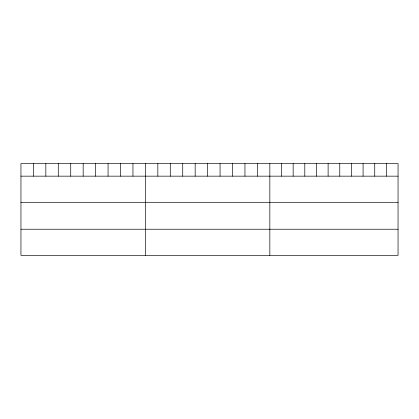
<?xml version="1.0" encoding="UTF-8"?>
<svg xmlns="http://www.w3.org/2000/svg" width="419" height="419" viewBox="0 0 419 419"><rect width="100%" height="100%" fill="white"/><g stroke="black" fill="none" stroke-linecap="round" stroke-linejoin="round"><path stroke-width="0.63" d="M398.05 176.158L398.05 255.365L20.95 255.365L20.95 163.635L398.05 163.635L398.05 176.158L20.95 176.158M20.95 202.298L398.05 202.298M20.95 229.23L398.05 229.23M386.397 163.635L386.397 176.158M374.738 163.635L374.738 176.158M363.084 163.635L363.084 176.158M351.426 163.635L351.426 176.158M339.772 163.635L339.772 176.158M328.114 163.635L328.114 176.158M316.46 163.635L316.46 176.158M304.802 163.635L304.802 176.158M293.148 163.635L293.148 176.158M281.489 163.635L281.489 176.158M269.836 163.635L269.836 255.365M257.392 163.635L257.392 176.158M244.947 163.635L244.947 176.158M232.503 163.635L232.503 176.158M220.059 163.635L220.059 176.158M207.615 163.635L207.615 176.158M195.17 163.635L195.17 176.158M182.726 163.635L182.726 176.158M170.282 163.635L170.282 176.158M157.837 163.635L157.837 176.158M145.393 163.635L145.393 255.365M132.949 163.635L132.949 176.158M120.504 163.635L120.504 176.158M108.06 163.635L108.06 176.158M95.616 163.635L95.616 176.158M83.172 163.635L83.172 176.158M70.727 163.635L70.727 176.158M58.283 163.635L58.283 176.158M45.839 163.635L45.839 176.158M33.394 163.635L33.394 176.158"/></g></svg>
